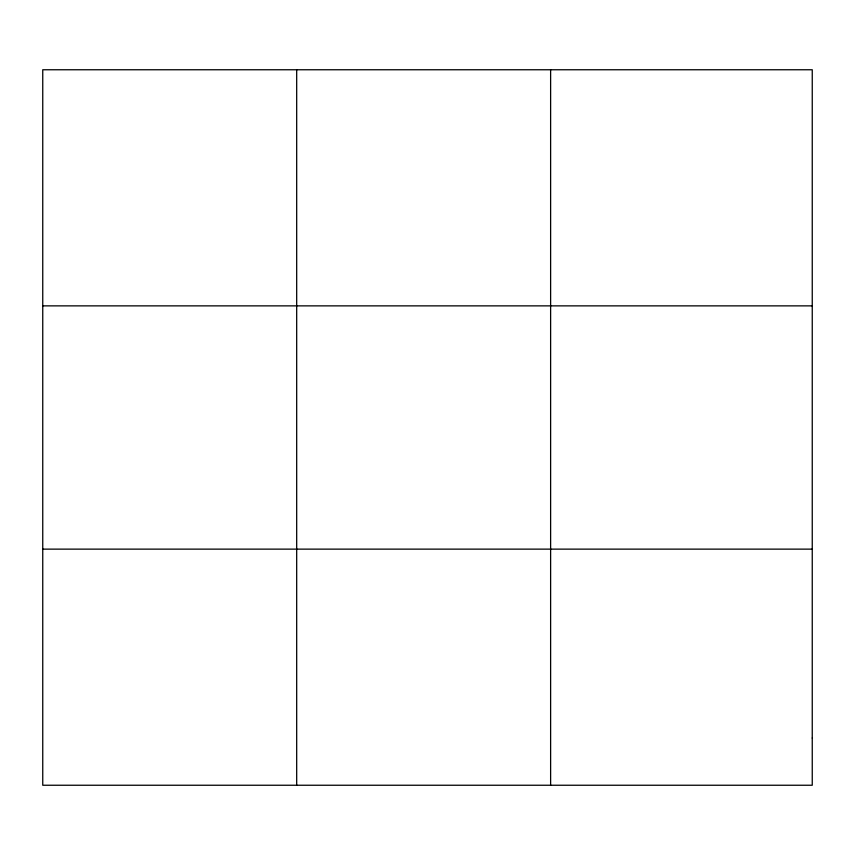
<?xml version="1.0" encoding="UTF-8"?>
<svg xmlns="http://www.w3.org/2000/svg" width="855" height="855" viewBox="0 0 855 855"><rect width="100%" height="100%" fill="white"/><g stroke="black" fill="none" stroke-linecap="round" stroke-linejoin="round"><path stroke-width="1.28" d="M296.685 785.243L296.685 69.757M550.62 785.243L550.62 69.757M42.75 305.866L812.25 305.866M42.75 549.134L812.25 549.134M812.25 738.025L812.25 785.243L42.75 785.243L42.75 69.757L812.25 69.757L812.25 738.025"/></g></svg>
